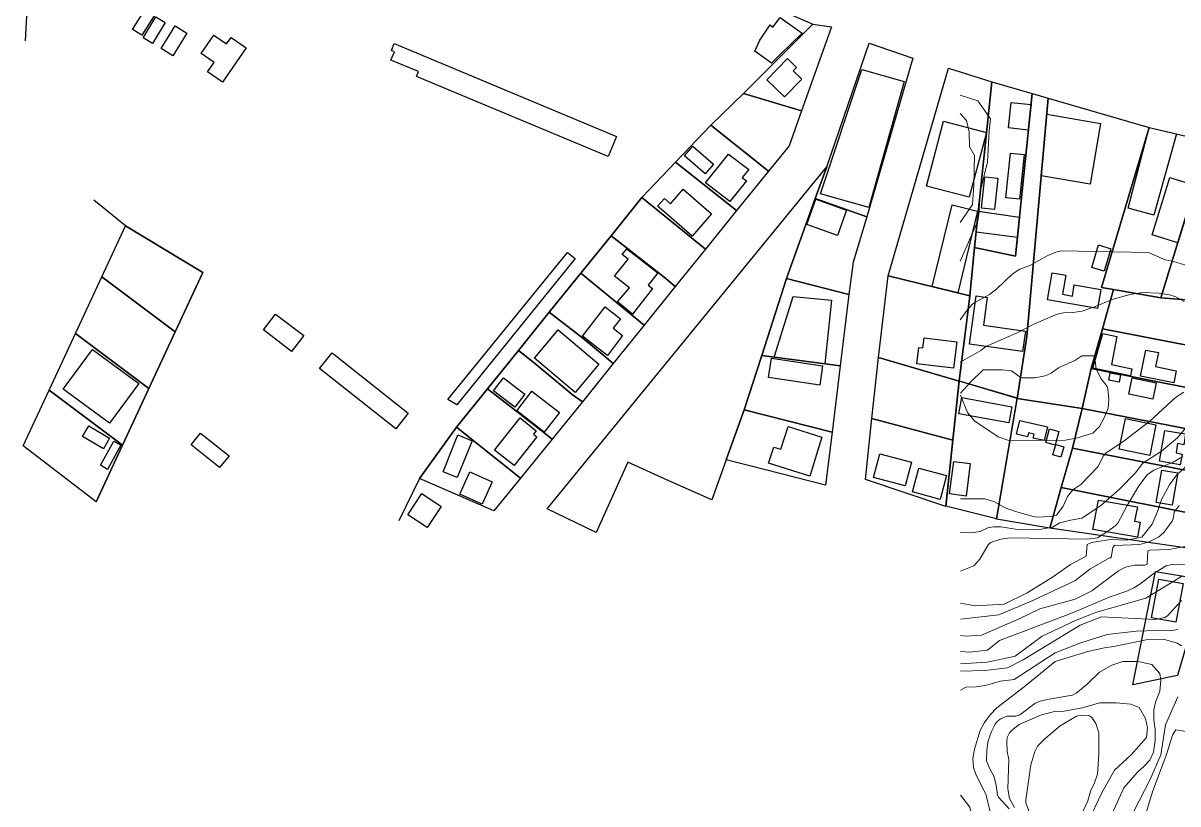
# Model space of a CAD drawing. Header units: millimetres. Extents: x 72 to 2826, y -203 to 794.
# Drawn here: x 1402.1 to 1683.9, y 129.8 to 320.3 of the extents above; entities that cross this region are included whole.
import ezdxf

# ---------------------------------------------------------------- set-up
doc = ezdxf.new("R2010")
doc.units = ezdxf.units.MM
doc.layers.add('01_Fina', color=250, linetype='Continuous', lineweight=15)
doc.layers.add('Traza Urbana', color=7, linetype='Continuous')

msp = doc.modelspace()

# ---------------------------------------------------------------- linework, layer by layer
at = {"layer": '01_Fina', "color": 252, "linetype": 'Continuous', "lineweight": 9, "true_color": 0x939598}
for points in [[(1630.74, 302.76), (1635.09, 301.34), (1638.15, 296.95), (1637.8, 294), (1637.41, 286.48), (1635.72, 279.46), (1635.44, 276.91), (1635.37, 274.24), (1635.02, 272.07), (1630.77, 262.2)], [(1630.74, 298.28), (1632.28, 296.54), (1632.95, 293.81), (1633.01, 290.15), (1634.25, 288.05), (1634.1, 280.9), (1633.72, 276.08), (1630.76, 271.64)], [(1630.78, 247.91), (1632.18, 249.95), (1633.62, 251.61), (1634.13, 252.07), (1637.92, 254.08), (1639.69, 255.47), (1643.47, 259.09), (1645.32, 260.25), (1647.89, 261.26), (1651.96, 263.53), (1654.06, 264.41), (1655.39, 264.73), (1676.68, 264.36), (1680.76, 262.6), (1682.6, 262.27), (1685.73, 261.26)], [(1630.78, 237.61), (1635.79, 240.45), (1637.02, 241.38), (1644.48, 244.7), (1648.72, 246.88), (1654.44, 249.32), (1655.98, 249.61), (1658.24, 249.71), (1660.55, 250.04), (1663.3, 251), (1668.11, 253), (1672.26, 254.1), (1675.24, 254.58), (1679.25, 254.39), (1681.83, 254.04), (1683.36, 253.51), (1685.43, 252.43)], [(1630.79, 229.52), (1632.55, 225.33), (1634.25, 223.28), (1635.06, 222.69), (1640, 219.33), (1642.84, 218.36), (1656.45, 218.55), (1659.35, 219.13), (1663.11, 220.23), (1664.71, 221.9), (1665.86, 223.99), (1666.88, 226.36), (1667.01, 228.54), (1666.82, 231.05), (1666.59, 231.62), (1665.15, 233.56), (1663.97, 235.87), (1663.6, 238.76), (1663.25, 239.12), (1660.47, 239.12), (1658.72, 238.01), (1654.73, 236.17), (1652.95, 234.88), (1651.45, 234.25), (1649.07, 233.77), (1645.88, 233.77), (1645.32, 234), (1643.26, 235.48), (1641.03, 235.68), (1636.37, 235.71), (1633.27, 232.72), (1630.79, 229.99)], [(1685.35, 230.3), (1683.32, 228.95), (1677.03, 223.15), (1670.75, 218.36), (1666.26, 215.34), (1665.67, 214.64), (1664.42, 212.16), (1660.16, 207.71), (1658.21, 206.45), (1656.97, 204.77), (1655.87, 202.44), (1654.26, 200.23), (1652.74, 199.9), (1649.43, 199.74), (1648.59, 199.89), (1644.21, 201.15), (1641.69, 202.07), (1638.99, 203.55), (1636.8, 204.27), (1630.81, 204.27)], [(1686.55, 222.46), (1683.8, 219.14), (1679.88, 215.84), (1675.33, 212.94), (1673.49, 210.52), (1669.69, 206.7), (1664.99, 202.51), (1660.43, 199.48), (1657.71, 199.01), (1655.07, 198.34), (1653.3, 197.34), (1650.08, 196.76), (1645.27, 196.67), (1640.65, 197.44), (1638.87, 197.39), (1637.53, 197.12), (1635.66, 196.27), (1633.36, 195.95), (1630.81, 195.98)], [(1685.1, 214.59), (1682.75, 213.16), (1678.01, 211.25), (1676.37, 210.08), (1674.36, 207.39), (1671.51, 202.59), (1669.21, 198.28), (1668.59, 197.65), (1666.71, 196.3), (1664.28, 194.74), (1661.89, 194.4), (1642.98, 194.68), (1640.68, 194.41), (1638.17, 193.55), (1637.57, 193.02), (1635.54, 189.49), (1634.08, 187.89), (1630.82, 186.55)], [(1630.83, 178.79), (1634.49, 178.16), (1641.52, 178.56), (1647.07, 181.31), (1653.26, 185.09), (1657.7, 188.23), (1661.53, 190.26), (1661.77, 193.1), (1662.78, 193.54), (1667.45, 194.35), (1671.31, 194.16), (1675.05, 194.89), (1677.56, 198.07), (1678.89, 201.15), (1679.84, 204.1), (1681.82, 207.69), (1683.53, 209.98), (1686.67, 212.91)], [(1630.83, 174.88), (1640.19, 175.94), (1648.51, 179.42), (1658.71, 184.21), (1662.35, 187.09), (1667.19, 189.83), (1667.59, 189.87), (1667.96, 192.32), (1668.42, 192.88), (1674.6, 193.1), (1676.86, 193.73), (1679.13, 194.9), (1680.42, 195.99), (1682.49, 198.82), (1682.72, 199.32), (1682.97, 200.95), (1684.22, 202.64)], [(1630.83, 170.86), (1632.25, 170.72), (1635.98, 170.93), (1645.11, 174.93), (1650.21, 177.39), (1658.84, 179.77), (1662.88, 181.79), (1669.38, 186.65), (1671.06, 187.53), (1673.31, 188.01), (1675.79, 188.07), (1676.39, 188.32), (1676.53, 191.57), (1677.03, 191.71), (1681.66, 191.86), (1686.1, 192.67)], [(1688.54, 188.15), (1682.39, 188.24), (1681.05, 187.86), (1678.06, 186.08), (1674.55, 183.38), (1673.11, 182.51), (1671.42, 181.74), (1667.32, 180.35), (1658.16, 176.45), (1640.36, 169.66), (1637.39, 167.3), (1632.99, 166.83), (1630.83, 166.97)], [(1685.01, 185.48), (1676.08, 180.03), (1663.8, 176.53), (1658.7, 174.47), (1650.78, 170.71), (1644.17, 165.87), (1637.35, 164.37), (1630.84, 163.98)], [(1630.84, 162.14), (1636.79, 162.37), (1642.27, 162.96), (1646.16, 164.91), (1660.02, 173.38), (1665.25, 175.44), (1678.33, 174.78), (1680.65, 175.29), (1681.33, 175.71), (1684.72, 179.44)], [(1630.84, 157.51), (1632.16, 158.29), (1634.68, 158.32), (1636.81, 158.68), (1640.57, 159.78), (1643.96, 160.13), (1653.92, 166.66), (1659.95, 168.98), (1666.65, 171.15), (1673.73, 171.98), (1678.8, 172.1), (1681.87, 172.06), (1683.9, 172.31)], [(1684.75, 168.35), (1683.69, 169.03), (1680.37, 170.01), (1676.5, 169.93), (1668.21, 168.19), (1666, 167.86), (1661.93, 166.95), (1653.89, 164.53), (1646.33, 158.36), (1639.72, 153.25), (1638.03, 151.49), (1636.66, 149.64), (1635.64, 147.71), (1634.27, 143.13), (1633.85, 140.87), (1634.02, 138.65), (1634.6, 137.02), (1637.09, 131.89), (1638.53, 125.73)], [(1642.69, 128.55), (1640.1, 131.42), (1639.85, 131.97), (1639.57, 134.26), (1639.08, 136.36), (1637.95, 138.31), (1637.19, 140.3), (1637.23, 142.89), (1637.62, 145.16), (1638.4, 147.49), (1639.28, 149.25), (1639.79, 149.92), (1640.63, 150.54), (1642.16, 151.19), (1644.36, 151.18), (1645.29, 151.54), (1648.94, 154.32), (1650.26, 154.88), (1651.96, 155.25), (1658.17, 156.32), (1659.05, 156.79), (1661.67, 158.94), (1664.72, 161.93), (1667.74, 163.66), (1670.42, 164.55), (1674.16, 164.5), (1677.48, 163.78), (1679.45, 161.62), (1679.69, 160.01), (1679.43, 157.26), (1678.43, 154.61), (1677.99, 152.64), (1678.01, 150.33), (1678.33, 147.96), (1678.31, 145.18), (1677.95, 142.45), (1676.99, 140.48), (1675.57, 138.9), (1674.04, 137.56), (1670.7, 133.7), (1667.82, 127.46)], [(1669.25, 120.47), (1677, 135.56), (1679.74, 141.8), (1680.87, 149.11), (1683.9, 155.88)], [(1661.94, 125.32), (1665.39, 132.66), (1668.4, 138.06), (1672.5, 141.74), (1676.21, 145.98), (1676.47, 148.37), (1675.94, 150.64), (1674.41, 153.29), (1672.41, 154.11), (1668.81, 154.43), (1664.81, 154.49), (1660.52, 153.22), (1655.71, 152.35), (1654.11, 152.38), (1650.32, 151.44), (1645.13, 149.17), (1643.65, 148.05), (1642.77, 147.1), (1642.22, 145.98), (1642.13, 145.04), (1642.22, 142.61), (1642.59, 140.59), (1642.35, 133.44), (1642.8, 131.14), (1644, 128.89)], [(1660.75, 128.1), (1661.9, 130.54), (1662.63, 133.03), (1663.55, 134.94), (1664.23, 137.02), (1664.6, 141.95), (1664.57, 147.13), (1663.87, 149.44), (1662.89, 150.86), (1662.15, 151.34), (1660.46, 151.44), (1659.13, 151.23), (1655.16, 148.87), (1651.44, 145.7), (1649.61, 143.87), (1648.99, 142.61), (1647.99, 139.32), (1646.79, 130.75), (1646.81, 130.02), (1647.69, 127.73)], [(1746.09, 124.26), (1736.09, 135.98), (1733.06, 140.06), (1731.84, 142.8), (1730.68, 144.18), (1728.67, 145.19), (1726.02, 145.65), (1720.97, 147.19), (1716.58, 147.78), (1708.21, 149.38), (1704.89, 150.36), (1700.89, 150.82), (1696.89, 150.35), (1691.66, 148.82), (1688.62, 146.99), (1683.38, 147.87), (1682.56, 146.55), (1681.08, 141.85), (1677.8, 133), (1676.12, 127.69)], [(1636.15, 85), (1636.67, 86.83), (1637.76, 92.12), (1638.48, 98.51), (1638.24, 105.79), (1636.73, 116.69), (1633.54, 127.06), (1633.13, 129.01), (1630.86, 131.94)]]:
    msp.add_lwpolyline(points, dxfattribs=at)
at = {"layer": 'Traza Urbana'}
for p, q in [((1466.65, 376.2), (1594.81, 320.06)), ((1402.71, 315.99), (1403.51, 332.04)), ((1594.81, 320.06), (1588.72, 313.97)), ((1588.72, 313.97), (1586.62, 311.87)), ((1586.62, 311.87), (1583.08, 308.34)), ((1583.08, 308.34), (1577.92, 303.18)), ((1577.92, 303.18), (1569.89, 295.39)), ((1569.89, 295.39), (1561.3, 286.39)), ((1561.3, 286.39), (1553.08, 277.79)), ((1427.12, 270.84), (1419.39, 277.16)), ((1553.08, 277.79), (1545.56, 268.44)), ((1445.97, 259.5), (1427.12, 270.84)), ((1545.56, 268.44), (1538.19, 259.31)), ((1439.23, 244.99), (1445.97, 259.5)), ((1538.19, 259.31), (1530.5, 249.76)), ((1530.5, 249.76), (1522.96, 240.43)), ((1432.8, 231.16), (1439.23, 244.99)), ((1522.96, 240.43), (1515.42, 231.08)), ((1426.36, 217.34), (1432.8, 231.16)), ((1515.42, 231.08), (1507.89, 221.74)), ((1507.89, 221.74), (1498.86, 209.2)), ((1419.93, 203.51), (1426.36, 217.34)), ((1498.86, 209.2), (1493.8, 198.89))]:
    msp.add_line(p, q, dxfattribs=at)
for points in [[(1428.78, 318.8), (1434.91, 328.53), (1437.19, 327.09), (1431.06, 317.36)], [(1433.68, 315.34), (1431.36, 316.74), (1434.47, 321.87), (1436.79, 320.47)], [(1586.86, 321.67), (1592.17, 317.91), (1586.81, 312.67), (1584.69, 310.59), (1580.61, 313.49), (1581.86, 316.18), (1584.35, 319.9), (1585.03, 319.35)], [(1435.8, 314.11), (1439.24, 319.63), (1442.05, 317.88), (1438.61, 312.36)], [(1592.03, 298.92), (1577.92, 303.18), (1583.08, 308.34), (1586.62, 311.87), (1588.72, 313.97), (1594.81, 320.06), (1599.34, 319.43)], [(1447.13, 308.4), (1448.76, 310.75), (1445.58, 312.95), (1448.66, 317.39), (1451.77, 315.24), (1452.87, 316.83), (1456.55, 314.28), (1450.74, 305.89)], [(1492.62, 315.33), (1546.89, 292.66), (1544.84, 287.76), (1498.1, 307.29), (1498.6, 308.48), (1491.86, 311.3), (1492.71, 313.34), (1491.97, 313.65)], [(1607.99, 273.05), (1595.38, 277.56), (1598.2, 285.26), (1608.52, 315.45), (1619.22, 311.79)], [(1592.09, 306.64), (1587.92, 302.31), (1583.59, 306.48), (1588.59, 311.67), (1590.81, 309.52), (1589.99, 308.66)], [(1596.68, 278.63), (1606.73, 308.99), (1617.08, 306.08), (1608.43, 275.33)], [(1638.51, 305.96), (1634.22, 265.57), (1633.13, 253.8), (1613.15, 258.68), (1627.87, 309.3)], [(1638.51, 305.96), (1648.3, 303.12), (1644.25, 263.48), (1634.22, 265.57)], [(1577.92, 303.18), (1592.03, 298.92), (1589.02, 290.42), (1583.96, 284.23), (1569.89, 295.39)], [(1652.21, 301.99), (1647.03, 243.84), (1644.68, 228.76), (1630.51, 232.92), (1631.08, 237.55), (1631.98, 244.62), (1632.48, 248.52), (1633.13, 253.8), (1634.22, 265.57), (1644.25, 263.48), (1648.3, 303.12)], [(1676.83, 294.85), (1665.23, 255.82), (1668.18, 255.29), (1665.45, 245.7), (1662.71, 236.08), (1660.51, 226.32), (1644.68, 228.76), (1647.03, 243.84), (1652.21, 301.99)], [(1642.51, 294.74), (1643.16, 300.95), (1648.04, 300.44), (1647.38, 294.23)], [(1632.98, 277.82), (1622.53, 280.57), (1626.71, 296.43), (1637.16, 293.67)], [(1650.53, 283.08), (1651.87, 298.12), (1664.98, 295.86), (1662.43, 281.03)], [(1569.89, 295.39), (1583.96, 284.23), (1576.16, 274.61), (1561.3, 286.39)], [(1691.46, 291.44), (1679.71, 253.26), (1668.18, 255.29), (1665.23, 255.82), (1676.83, 294.85)], [(1671.74, 275.16), (1676.83, 294.85), (1683.5, 293.3), (1678.01, 273.44)], [(1563.45, 287.94), (1565.52, 290.31), (1570.58, 285.89), (1568.51, 283.52)], [(1706.47, 287.95), (1701.15, 271.04), (1694.62, 252.15), (1679.71, 253.26), (1691.46, 291.44)], [(1579.16, 284.57), (1577.58, 282.62), (1578.58, 281.8), (1574.53, 276.78), (1568.6, 281.36), (1574.23, 288.36)], [(1641.92, 277.67), (1643.06, 288.61), (1646.34, 288.27), (1645.2, 277.33)], [(1595.38, 277.56), (1588.38, 257.97), (1582.34, 239.2), (1578.08, 225.98), (1573.68, 213.75), (1570.15, 204.01), (1559.63, 208.62), (1549.63, 213.21), (1541.89, 196.03), (1529.98, 201.79), (1598.2, 285.26)], [(1561.3, 286.39), (1576.16, 274.61), (1568.6, 265.18), (1553.08, 277.79)], [(1635.99, 275.18), (1636.77, 282.81), (1639.9, 282.49), (1639.13, 274.86)], [(1677.59, 268.64), (1681.9, 282.64), (1688.16, 280.72), (1683.85, 266.73)], [(1565.33, 268.32), (1558.43, 274.32), (1556.92, 275.64), (1558.59, 277.55), (1560.1, 276.24), (1563.19, 279.79), (1570.09, 273.79)], [(1568.6, 265.18), (1561.24, 256.05), (1558.96, 257.98), (1551.46, 263.87), (1545.56, 268.44), (1553.08, 277.79)], [(1595.38, 277.56), (1607.99, 273.05), (1604.6, 261.97), (1603.62, 254.06), (1588.38, 257.97)], [(1603.04, 274.66), (1600.84, 268.5), (1593.31, 271.19), (1595.51, 277.35)], [(1623.9, 256.06), (1628.78, 275.97), (1635, 274.44), (1630.15, 254.53)], [(1635.16, 274.42), (1645.22, 273.01), (1644.71, 267.98), (1634.62, 269.31)], [(1439.23, 244.99), (1421.3, 258.43), (1427.12, 270.84), (1445.97, 259.5)], [(1561.24, 256.05), (1553.67, 246.64), (1538.19, 259.31), (1545.56, 268.44), (1551.46, 263.87), (1558.96, 257.98)], [(1549.42, 265.28), (1556.94, 259.38), (1554.61, 256.4), (1555.66, 255.57), (1550.76, 249.34), (1547.13, 252.32), (1550.05, 255.7), (1546.42, 258.55), (1549.73, 262.75), (1548.31, 263.86)], [(1662.84, 260.69), (1664.54, 266.19), (1667.55, 265.25), (1665.85, 259.76)], [(1536.83, 262.9), (1507.94, 227.18), (1505.72, 228.45), (1534.94, 264.38)], [(1553.67, 246.64), (1546.11, 237.28), (1543.86, 239.1), (1538.68, 243.42), (1530.5, 249.76), (1538.19, 259.31)], [(1652.03, 252.8), (1653.2, 259.42), (1656.57, 258.82), (1655.74, 254.15), (1658.12, 253.73), (1658.6, 256.43), (1665.07, 255.29), (1664.25, 250.65)], [(1439.23, 244.99), (1432.8, 231.16), (1414.88, 244.61), (1421.3, 258.43)], [(1603.62, 254.06), (1601.49, 236.68), (1582.34, 239.2), (1588.38, 257.97)], [(1633.13, 253.8), (1632.48, 248.52), (1631.98, 244.62), (1631.08, 237.55), (1630.51, 232.92), (1610.8, 238.73), (1613.15, 258.68)], [(1599.37, 252.75), (1597.72, 237.17), (1585.39, 238.79), (1589.98, 253.65)], [(1632.99, 242.02), (1634.63, 253.76), (1637.35, 253.38), (1636.41, 246.59), (1646.66, 245.16), (1645.97, 240.21)], [(1679.71, 253.26), (1694.62, 252.15), (1708.12, 247.53), (1705.39, 237.96), (1665.45, 245.7), (1668.18, 255.29)], [(1546.09, 245.86), (1548.39, 244.1), (1544.67, 239.25), (1542.37, 241.02), (1538.63, 243.91), (1544.11, 251.06), (1547.86, 248.16)], [(1460.75, 245.48), (1463.71, 249.33), (1470.57, 244.06), (1467.6, 240.21)], [(1536.1, 229.69), (1526.83, 237.43), (1522.96, 240.43), (1530.5, 249.76), (1538.68, 243.42), (1543.86, 239.1), (1546.11, 237.28), (1538.56, 227.91)], [(1526.88, 238.53), (1532.67, 245.44), (1542.6, 237.11), (1536.81, 230.21)], [(1705.39, 237.96), (1702.62, 228.08), (1662.71, 236.08), (1665.45, 245.7)], [(1408.45, 230.78), (1414.88, 244.61), (1432.8, 231.16), (1426.36, 217.34)], [(1621.96, 243.54), (1629.9, 242.57), (1629.11, 236.11), (1620.18, 237.21), (1620.66, 241.18), (1621.66, 241.05)], [(1665.55, 244.55), (1668.98, 243.86), (1667.65, 236.99), (1672.66, 235.99), (1672.31, 234.27), (1663.14, 236.11)], [(1411.91, 231.03), (1419.03, 240.69), (1430.3, 232.38), (1423.18, 222.72)], [(1474.45, 236.03), (1477.48, 239.86), (1496.06, 225.14), (1493.03, 221.31)], [(1536.1, 229.69), (1538.56, 227.91), (1531.19, 218.77), (1528.39, 221.03), (1523.33, 224.96), (1515.42, 231.08), (1522.96, 240.43), (1526.83, 237.43)], [(1676.07, 240.53), (1679.13, 239.92), (1678.44, 236.49), (1683.45, 235.48), (1682.86, 232.54), (1674.79, 234.16)], [(1601.49, 236.68), (1599.5, 220.53), (1578.08, 225.98), (1582.34, 239.2)], [(1596.49, 231.97), (1584.02, 233.83), (1584.73, 238.53), (1597.19, 236.67)], [(1630.51, 232.92), (1628.96, 218.54), (1609.19, 223.81), (1610.8, 238.73)], [(1702.62, 228.08), (1699.99, 218.67), (1660.51, 226.32), (1662.71, 236.08)], [(1667, 233.21), (1667.35, 235), (1669.9, 234.5), (1669.56, 232.72)], [(1528.39, 221.03), (1531.19, 218.77), (1523.5, 209.25), (1507.89, 221.74), (1515.42, 231.08), (1523.33, 224.96)], [(1522.07, 226.61), (1516.88, 230.63), (1519.33, 233.8), (1524.53, 229.78)], [(1644.68, 228.87), (1639.64, 199.37), (1627.25, 202.47), (1628.96, 218.64), (1630.51, 233.03)], [(1678.58, 232.54), (1677.77, 228.59), (1671.87, 229.79), (1672.68, 233.73)], [(1426.36, 217.34), (1419.93, 203.51), (1402.1, 217.15), (1408.45, 230.78)], [(1522.57, 225.75), (1526.26, 230.49), (1532.95, 225.29), (1529.27, 220.54)], [(1630.43, 225.01), (1631.15, 228.95), (1643.37, 226.71), (1642.65, 222.77)], [(1660.51, 226.32), (1658.16, 216.64), (1655.43, 207.01), (1652.6, 197.05), (1639.64, 199.27), (1644.68, 228.76)], [(1599.5, 220.53), (1597.92, 207.6), (1583.24, 211.32), (1573.68, 213.75), (1578.08, 225.98)], [(1699.99, 218.67), (1697.28, 208.98), (1658.16, 216.64), (1660.51, 226.32)], [(1526.64, 219.99), (1527.43, 219.37), (1521.91, 212.39), (1517.15, 216.14), (1523.35, 223.98), (1527.32, 220.84)], [(1628.96, 218.54), (1627.25, 202.37), (1607.64, 208.94), (1609.19, 223.81)], [(1645.3, 223.36), (1652.03, 221.8), (1651.25, 218.45), (1648.58, 219.07), (1648.81, 220.04), (1647.42, 220.36), (1647.19, 219.39), (1644.52, 220.01)], [(1669.53, 216.34), (1671.06, 223.81), (1678.53, 222.27), (1676.99, 214.81)], [(1423.22, 219.03), (1421.69, 216.45), (1416.6, 219.46), (1418.13, 222.05)], [(1443.12, 217.42), (1445.42, 220.3), (1452.36, 214.74), (1450.06, 211.87)], [(1507.89, 221.74), (1523.5, 209.25), (1516.95, 201.32), (1498.86, 209.2)], [(1504.58, 210.81), (1508.18, 219.83), (1511.65, 218.43), (1508.02, 209.43)], [(1584.01, 212.92), (1585.25, 216.88), (1586.99, 216.33), (1588.74, 221.91), (1597.03, 219.31), (1594.03, 209.77)], [(1651.69, 217.95), (1652.55, 221.28), (1654.81, 220.7), (1653.95, 217.37)], [(1679.38, 213.41), (1680.7, 220.95), (1685.77, 220.06), (1685.31, 217.44), (1683.81, 217.7), (1683.42, 215.44), (1684.92, 215.17), (1684.45, 212.52)], [(1422.67, 211.37), (1420.98, 212.46), (1424.21, 218.33), (1425.96, 217.37)], [(1653.37, 214.94), (1654.13, 217.51), (1656.06, 216.94), (1655.3, 214.37)], [(1617.35, 207.37), (1609.61, 209.43), (1611.16, 215.22), (1618.89, 213.17)], [(1694.54, 199.2), (1655.43, 207.01), (1658.16, 216.64), (1697.28, 208.98)], [(1619.12, 205.91), (1620.67, 211.71), (1627.43, 209.89), (1625.88, 204.1)], [(1629.2, 213.37), (1633.22, 212.85), (1632.2, 204.92), (1628.18, 205.43)], [(1508.67, 205.36), (1511.11, 210.84), (1516.58, 208.4), (1514.14, 202.92)], [(1678.54, 203.37), (1679.93, 211.25), (1683.87, 210.56), (1682.48, 202.68)], [(1694.54, 199.2), (1691.78, 191.41), (1652.6, 197.05), (1655.43, 207.01)], [(1495.94, 200.36), (1499.38, 205.52), (1504.11, 202.37), (1500.68, 197.21)], [(1664.54, 203.93), (1674.01, 202.31), (1673.3, 198.78), (1674.71, 198.54), (1673.99, 194.91), (1664.53, 196.53), (1663.74, 196.66), (1663.12, 196.77)], [(1690.64, 184.44), (1683.77, 161.09), (1672.92, 158.84), (1678.43, 186.54)], [(1683.4, 174.1), (1677.45, 175.22), (1679.22, 184.65), (1685.16, 183.54)]]:
    msp.add_lwpolyline(points, close=True, dxfattribs=at)

doc.saveas('drawing.dxf')
